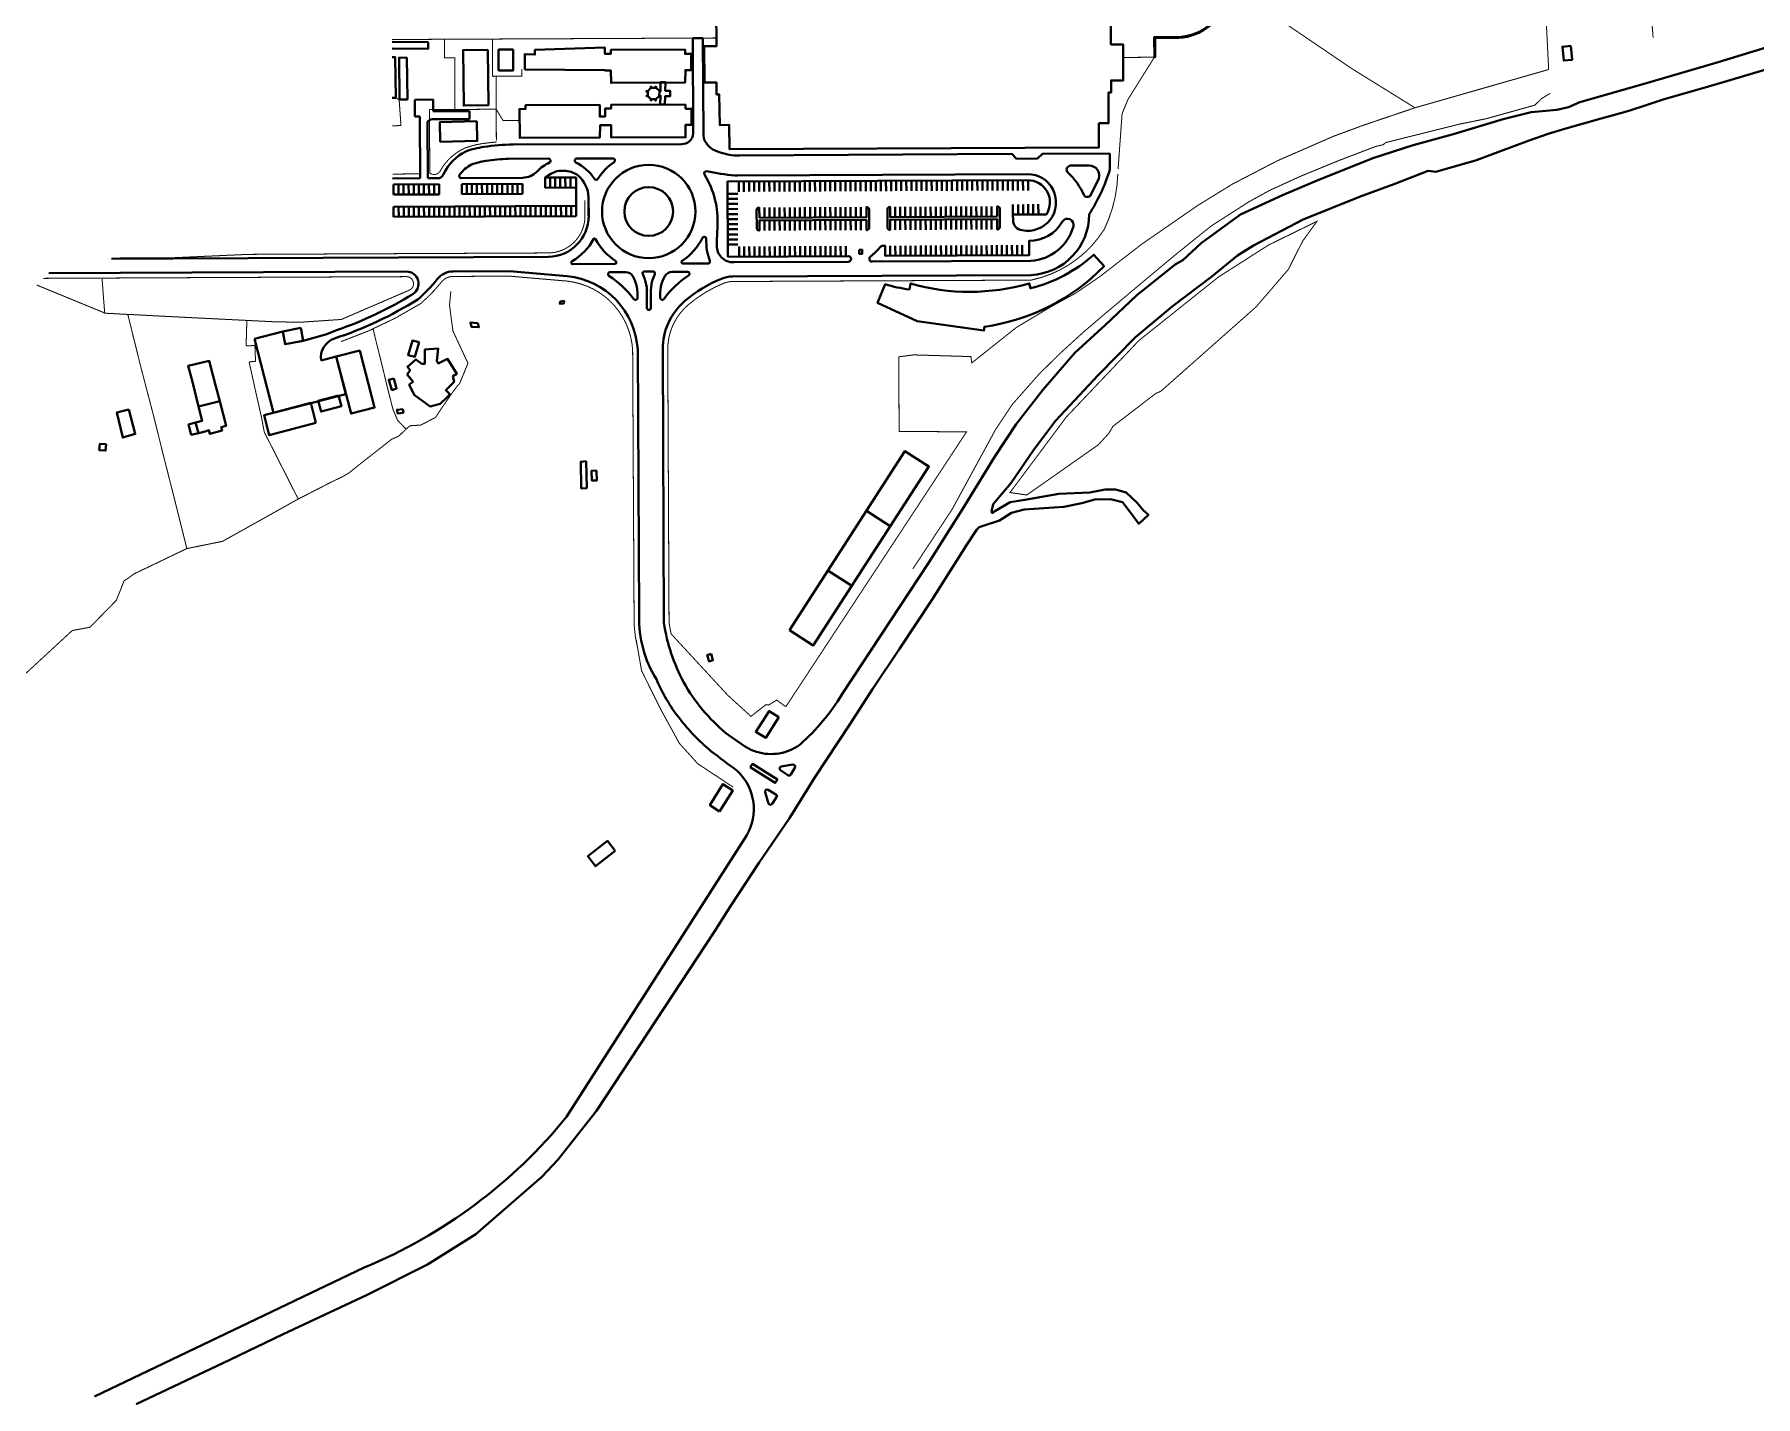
# Model space of a CAD drawing. Header units: metres. Extents: x 428 to 1115, y -4076 to 3914.
# Drawn here: x 867.056 to 867.791, y -369.624 to -369.042 of the extents above; entities that cross this region are included whole.
import ezdxf

# ---------------------------------------------------------------- set-up
doc = ezdxf.new("R2010")
doc.units = ezdxf.units.M
doc.header["$MEASUREMENT"] = 0
doc.linetypes.add('DASHED', pattern=[0.75, 0.5, -0.25])
for name, color, linetype, lineweight in [('C-BLDG', 253, 'Continuous', 5), ('C-FENC-AIRF-SECU', 253, 'DASHED', 0), ('C-PARK-MARK', 253, 'Continuous', 9), ('C-ROAD-LAND', 253, 'Continuous', 9)]:
    doc.layers.add(name, color=color, linetype=linetype, lineweight=lineweight)
doc.layers.add('C-BLDG-TERM', color=253, linetype='Continuous')

msp = doc.modelspace()

# ---------------------------------------------------------------- linework, layer by layer
at = {"layer": 'C-BLDG', "lineweight": 40}
for points in [[(867.56577, -369.02119), (867.56611, -369.02124), (867.56531, -369.02655, -0.339009), (867.54469, -369.04385), (867.53452, -369.0439), (867.53455, -369.05214), (867.5342, -369.05215), (867.53418, -369.04356), (867.54468, -369.04351, 0.338767), (867.56497, -369.02649), (867.56577, -369.02119)], [(867.48131, -369.15077), (867.48081, -369.1487, -0.141136), (867.43009, -369.14875), (867.4296, -369.15129, -0.037087), (867.41933, -369.14909), (867.41602, -369.157), (867.43294, -369.16486), (867.46144, -369.16881), (867.46167, -369.16719, 0.166298), (867.51276, -369.14138), (867.5083, -369.13646, -0.123799), (867.48131, -369.15077), (867.48081, -369.1487)]]:
    msp.add_lwpolyline(points, format="xyb", close=True, dxfattribs=at)
for points in [[(867.20875, -369.04846), (867.22412, -369.0486), (867.22415, -369.04577), (867.20874, -369.04563)], [(867.20885, -369.06944), (867.21033, -369.06942), (867.21014, -369.05213), (867.20877, -369.05215)], [(867.42147, -369.25233), (867.41128, -369.24575)], [(867.40501, -369.2778), (867.39483, -369.27121)]]:
    msp.add_lwpolyline(points, dxfattribs=at)
for points in [[(867.24969, -369.04899), (867.23911, -369.04909), (867.23934, -369.07275), (867.24992, -369.07265)], [(867.26053, -369.04888), (867.25421, -369.04887), (867.2542, -369.05777), (867.26052, -369.05778)], [(867.2655, -369.05742), (867.26543, -369.0508), (867.26975, -369.05099), (867.26976, -369.04904), (867.29962, -369.04805), (867.29964, -369.05072), (867.30216, -369.05062), (867.3022, -369.049), (867.33388, -369.04889), (867.33389, -369.05075), (867.33648, -369.05068), (867.3365, -369.0576), (867.334, -369.05764), (867.33392, -369.06292), (867.30227, -369.06309), (867.30218, -369.05785), (867.29967, -369.0578), (867.2996, -369.05764), (867.2655, -369.05742)], [(867.71201, -369.04729), (867.70839, -369.04764), (867.70898, -369.05359), (867.7126, -369.05324)], [(867.21513, -369.05231), (867.21177, -369.05233), (867.21198, -369.07019), (867.21532, -369.07015), (867.21513, -369.05231)], [(867.3179, -369.06687), (867.31794, -369.06855), (867.31742, -369.06856), (867.31743, -369.06882), (867.31795, -369.06881), (867.31918, -369.07006), (867.31918, -369.07058), (867.31944, -369.07058), (867.31944, -369.07006), (867.32114, -369.07005), (867.32114, -369.07057), (867.3214, -369.07056), (867.3214, -369.07004), (867.32283, -369.0688), (867.32341, -369.06881), (867.32342, -369.06855), (867.32283, -369.06854), (867.32287, -369.06672), (867.32342, -369.06675), (867.32343, -369.06649), (867.32287, -369.06646), (867.32146, -369.06523), (867.32146, -369.06471), (867.3212, -369.06471), (867.3212, -369.06523), (867.31947, -369.06525), (867.31946, -369.06473), (867.3192, -369.06473), (867.31921, -369.06525), (867.31789, -369.06661), (867.31737, -369.06662), (867.31738, -369.06688), (867.3179, -369.06687)], [(867.3234, -369.06279), (867.32333, -369.06648), (867.32343, -369.06649), (867.32342, -369.06675), (867.32287, -369.06672), (867.32284, -369.06854), (867.32342, -369.06855), (867.32341, -369.06881), (867.32332, -369.06881), (867.32327, -369.07234), (867.32525, -369.07233), (867.32532, -369.06879), (867.32746, -369.06881), (867.32746, -369.06648), (867.32536, -369.06648), (867.32543, -369.06279)], [(867.33399, -369.07228), (867.3023, -369.07244), (867.30229, -369.07406), (867.2997, -369.07407), (867.2997, -369.07744), (867.29741, -369.07744), (867.29741, -369.07247), (867.26576, -369.07263), (867.26573, -369.07421), (867.26313, -369.0743), (867.26329, -369.08661), (867.29753, -369.0864), (867.29754, -369.08114), (867.30228, -369.08112), (867.30231, -369.08642), (867.3341, -369.08632), (867.33406, -369.08099), (867.33666, -369.08097), (867.33662, -369.07416), (867.33404, -369.07416)], [(867.24495, -369.07948), (867.2291, -369.07987), (867.22931, -369.08824), (867.24515, -369.08785)], [(867.4082, -369.13433), (867.4082, -369.13606), (867.4095, -369.13605), (867.4095, -369.13432)], [(867.28223, -369.15616), (867.28059, -369.15639), (867.28045, -369.15744), (867.28209, -369.15721)], [(867.16981, -369.16773), (867.16207, -369.16919), (867.1631, -369.17466), (867.17084, -369.1732)], [(867.24537, -369.16561), (867.24219, -369.16545), (867.2427, -369.16725), (867.24587, -369.16741)], [(867.22036, -369.17381), (867.21745, -369.17308), (867.21559, -369.17927), (867.21851, -369.17999)], [(867.13335, -369.19213), (867.13071, -369.18181), (867.12165, -369.18384), (867.12365, -369.19125), (867.12618, -369.20128), (867.13524, -369.19899)], [(867.19497, -369.17731), (867.18494, -369.17991), (867.19123, -369.2043), (867.20126, -369.2017)], [(867.23471, -369.18823), (867.23636, -369.18728), (867.23247, -369.18092), (867.22844, -369.18285), (867.22787, -369.18169), (867.2284, -369.17643), (867.22279, -369.17686), (867.22273, -369.18306), (867.22147, -369.1831), (867.21896, -369.18114), (867.21531, -369.18428), (867.21648, -369.18578), (867.21526, -369.18752), (867.21772, -369.19074), (867.21609, -369.19186), (867.21823, -369.19634), (867.22501, -369.20121), (867.22936, -369.20014), (867.23234, -369.19723), (867.23341, -369.19598), (867.23172, -369.19428), (867.23299, -369.19303), (867.23523, -369.19073)], [(867.20948, -369.18923), (867.20737, -369.1898), (867.20866, -369.19426), (867.21069, -369.19358)], [(867.18583, -369.19661), (867.17714, -369.19889), (867.17844, -369.20343), (867.18713, -369.20114)], [(867.09638, -369.20257), (867.09121, -369.20385), (867.0938, -369.21451), (867.09908, -369.21296)], [(867.13524, -369.19899), (867.12618, -369.20128), (867.12774, -369.20733), (867.12481, -369.20808), (867.1261, -369.21261), (867.12895, -369.21188), (867.13056, -369.21142), (867.13098, -369.21299), (867.13617, -369.21146), (867.1358, -369.21003), (867.13792, -369.20947)], [(867.17619, -369.20816), (867.17403, -369.19975), (867.15409, -369.20502), (867.15625, -369.21343)], [(867.21338, -369.20234), (867.21087, -369.20267), (867.21108, -369.20422), (867.21358, -369.20389)], [(867.12481, -369.20808), (867.12187, -369.20895), (867.123, -369.21333), (867.1261, -369.21261)], [(867.0867, -369.2174), (867.084, -369.21719), (867.08377, -369.21983), (867.08647, -369.22004)], [(867.29168, -369.22466), (867.28932, -369.22484), (867.28953, -369.23625), (867.29185, -369.23608)], [(867.37837, -369.29668), (867.38855, -369.30327), (867.43793, -369.22686), (867.42774, -369.22028), (867.37837, -369.29668)], [(867.29609, -369.22862), (867.29396, -369.22871), (867.29407, -369.23289), (867.29621, -369.23281)], [(867.34495, -369.30682), (867.3433, -369.30737), (867.3441, -369.31012), (867.34575, -369.30957)], [(867.37393, -369.33385), (867.36969, -369.33128), (867.36404, -369.3402), (867.36828, -369.34276)], [(867.3486, -369.37413), (867.34445, -369.37142), (867.35003, -369.36246), (867.35418, -369.36518)], [(867.304, -369.39096), (867.30076, -369.38672), (867.29236, -369.39327), (867.2956, -369.39751)]]:
    msp.add_lwpolyline(points, close=True, dxfattribs=at)
at = {"layer": 'C-BLDG-TERM', "lineweight": 40}
msp.add_lwpolyline([(867.51565, -369.03097), (867.51564, -369.04669), (867.52083, -369.04666), (867.5209, -369.06203), (867.51571, -369.06206), (867.51574, -369.06726), (867.51462, -369.06726), (867.51468, -369.08029), (867.51052, -369.08031), (867.51057, -369.09061), (867.35283, -369.09139), (867.35268, -369.08104), (867.34865, -369.08108), (867.34845, -369.06803), (867.34738, -369.06801), (867.34726, -369.06797), (867.34724, -369.06292), (867.34208, -369.06287), (867.34198, -369.04748), (867.3472, -369.04746), (867.34715, -369.03167)], dxfattribs=at)
at = {"layer": 'C-FENC-AIRF-SECU', "lineweight": 40, "ltscale": 0.2, "const_width": 0.000433, "flags": 128}
for points in [[(867.73941, -368.95039), (867.74716, -369.04381)], [(867.61851, -369.05701), (867.56577, -369.02119)], [(867.69988, -369.0147), (867.70041, -369.01468), (867.70255, -369.05738)], [(867.34719, -369.04392), (867.20873, -369.04457)], [(867.23112, -369.04447), (867.23116, -369.0524), (867.23549, -369.05238), (867.23559, -369.07443), (867.25322, -369.07434)], [(867.2517, -369.06025), (867.25163, -369.04437)], [(867.25168, -369.06029), (867.26419, -369.06024), (867.26416, -369.05719)], [(867.52043, -369.07627), (867.52288, -369.07026), (867.5342, -369.05215), (867.52059, -369.05221)], [(867.61851, -369.05701), (867.64546, -369.07372)], [(867.64544, -369.07372), (867.70257, -369.05738)], [(867.25328, -369.08758), (867.2532, -369.06029)], [(867.20891, -369.08149), (867.21256, -369.08126), (867.21178, -369.07032), (867.21033, -369.06942)], [(867.43109, -369.27058), (867.44779, -369.24529), (867.46644, -369.21106), (867.47365, -369.20026), (867.48512, -369.18728), (867.49439, -369.17818), (867.504, -369.16943), (867.5139, -369.16101), (867.53048, -369.14707), (867.54415, -369.13568), (867.55858, -369.1241), (867.57471, -369.11377), (867.58351, -369.10894), (867.5968, -369.10288), (867.61276, -369.09632), (867.62878, -369.0902), (867.63193, -369.08949), (867.63289, -369.0886), (867.66448, -369.0807), (867.67599, -369.07836), (867.69665, -369.07259), (867.69945, -369.06985), (867.70321, -369.06754)], [(867.25322, -369.07434), (867.25615, -369.07917), (867.26319, -369.07913)], [(867.37687, -369.32943), (867.45402, -369.21208), (867.42522, -369.21188), (867.42512, -369.18002), (867.43145, -369.17922), (867.45586, -369.17994), (867.45628, -369.18263), (867.47529, -369.16751), (867.49041, -369.15845), (867.5006, -369.15286), (867.51088, -369.14583), (867.52458, -369.13522), (867.52882, -369.13195), (867.55292, -369.11529), (867.56769, -369.10622), (867.58691, -369.09625), (867.61073, -369.08587), (867.62292, -369.08136), (867.64546, -369.07372)], [(867.51873, -369.09983), (867.52043, -369.07627)], [(867.209, -369.10202), (867.22075, -369.10194)], [(867.11524, -369.13775), (867.14729, -369.1363)], [(867.08627, -369.16141), (867.05704, -369.14939)], [(867.09594, -369.16194), (867.08607, -369.16141), (867.08495, -369.14675)], [(867.21645, -369.15144), (867.18709, -369.16409), (867.16957, -369.16528), (867.15863, -369.16509), (867.1125, -369.16279)], [(867.20066, -369.16812), (867.20148, -369.17159), (867.20292, -369.17739), (867.20508, -369.18612), (867.20696, -369.19393), (867.20911, -369.20236), (867.21105, -369.20703), (867.21474, -369.21094), (867.21628, -369.20949), (867.22108, -369.20916), (867.22733, -369.2059), (867.22984, -369.20206), (867.23403, -369.19602), (867.23662, -369.19247), (867.23758, -369.19151), (867.24116, -369.18279), (867.23476, -369.16905), (867.23403, -369.16379), (867.23329, -369.15782), (867.23386, -369.15209)], [(867.1125, -369.16279), (867.09594, -369.16191)], [(867.12114, -369.26191), (867.11489, -369.23692), (867.11086, -369.22104), (867.1072, -369.20624), (867.10154, -369.18457), (867.09634, -369.1636), (867.09594, -369.16194), (867.09594, -369.16191)], [(867.14645, -369.17537), (867.14676, -369.16459)], [(867.14645, -369.17537), (867.1502, -369.17522)], [(867.14772, -369.18222), (867.15047, -369.18196), (867.1502, -369.17522)], [(867.14772, -369.18222), (867.15017, -369.1933), (867.15308, -369.20616), (867.15418, -369.21212), (867.16869, -369.24075), (867.13641, -369.2588), (867.12114, -369.26191), (867.09852, -369.27276), (867.0962, -369.27448), (867.09435, -369.27568), (867.09107, -369.28395), (867.07981, -369.29549), (867.0722, -369.29692), (867.05199, -369.31556), (867.0381, -369.32603)], [(867.21474, -369.21094), (867.2116, -369.2139), (867.2085, -369.21529), (867.20175, -369.2206), (867.19391, -369.22675), (867.19056, -369.22948), (867.18779, -369.2311), (867.18137, -369.23427), (867.16869, -369.24075)], [(867.32792, -369.29835), (867.35213, -369.32458), (867.36201, -369.33356), (867.36834, -369.32853), (867.36955, -369.32872), (867.37294, -369.32659), (867.37687, -369.32943)], [(867.3544, -369.36375), (867.33932, -369.35381), (867.33141, -369.34506), (867.32345, -369.33053), (867.31528, -369.31406), (867.313, -369.30088)]]:
    msp.add_lwpolyline(points, dxfattribs=at)
for points in [[(867.22512, -369.07448, 0.030573), (867.22473, -369.07448), (867.23571, -369.07443)], [(867.25337, -369.08829, 0.003801), (867.24763, -369.08895, 0.055798), (867.23964, -369.09101, 0.162827), (867.22921, -369.1009, -0.277542), (867.22608, -369.1022), (867.22486, -369.1016), (867.22473, -369.07448)], [(867.32792, -369.29835, -0.016241), (867.32701, -369.29346), (867.32646, -369.17693, -0.220897), (867.33521, -369.15784, -0.079028), (867.35017, -369.1487, -0.096729), (867.35424, -369.14789), (867.48162, -369.14729, 0.202579), (867.51277, -369.12568, 0.107027), (867.5186, -369.10195)], [(867.29109, -369.11316), (867.29112, -369.11989, -0.414214), (867.27547, -369.13569), (867.14729, -369.1363)], [(867.11627, -369.1377, -0.020262), (867.11524, -369.13775), (867.08892, -369.13787)], [(867.05985, -369.14654), (867.21486, -369.14581, -0.761032), (867.21645, -369.15144)], [(867.18694, -369.17357, 0.055376), (867.22104, -369.15728, 0.043779), (867.22978, -369.14819, -0.228674), (867.23485, -369.14572), (867.25886, -369.1456), (867.28336, -369.1477, -0.366094), (867.31147, -369.17706), (867.31208, -369.29048, 0.068214), (867.31357, -369.30417, 0.068214)]]:
    msp.add_lwpolyline(points, format="xyb", dxfattribs=at)
msp.add_lwpolyline([(867.60361, -369.12221), (867.58301, -369.13229), (867.56161, -369.14594), (867.52762, -369.17307), (867.49667, -369.2057), (867.47258, -369.23799), (867.47973, -369.23904), (867.49161, -369.23071), (867.5104, -369.21751), (867.51484, -369.21261), (867.51653, -369.20971), (867.53468, -369.19579), (867.53707, -369.19466), (867.57762, -369.15874), (867.59136, -369.14279), (867.59755, -369.13058), (867.60361, -369.12221)], close=True, dxfattribs=at)
at = {"layer": 'C-PARK-MARK', "lineweight": 40}
for points in [[(867.22884, -369.10635), (867.20935, -369.10644)], [(867.20935, -369.10644), (867.20937, -369.11077)], [(867.21151, -369.10643), (867.21153, -369.11076)], [(867.21368, -369.10642), (867.2137, -369.11075)], [(867.21584, -369.10641), (867.21587, -369.11074)], [(867.21801, -369.1064), (867.21803, -369.11073)], [(867.22018, -369.10639), (867.2202, -369.11072)], [(867.22234, -369.10638), (867.22236, -369.11071)], [(867.22451, -369.10637), (867.22453, -369.1107)], [(867.22667, -369.10636), (867.22669, -369.11069)], [(867.22884, -369.10635), (867.22886, -369.11068)], [(867.26447, -369.10618), (867.23848, -369.1063)], [(867.23848, -369.1063), (867.2385, -369.11064)], [(867.24064, -369.10629), (867.24066, -369.11063)], [(867.24281, -369.10628), (867.24283, -369.11062)], [(867.24498, -369.10627), (867.245, -369.11061)], [(867.24714, -369.10626), (867.24716, -369.11059)], [(867.24931, -369.10625), (867.24933, -369.11058)], [(867.25147, -369.10624), (867.25149, -369.11057)], [(867.25364, -369.10623), (867.25366, -369.11056)], [(867.25581, -369.10622), (867.25583, -369.11055)], [(867.25797, -369.10621), (867.25799, -369.11054)], [(867.26014, -369.1062), (867.26016, -369.11053)], [(867.2623, -369.10619), (867.26232, -369.11052)], [(867.26447, -369.10618), (867.26449, -369.11051)], [(867.27406, -369.10354), (867.27408, -369.10787)], [(867.27408, -369.10787), (867.28733, -369.10781)], [(867.27623, -369.10353), (867.27625, -369.10786)], [(867.27839, -369.10352), (867.27841, -369.10785)], [(867.28056, -369.10351), (867.28058, -369.10784)], [(867.28273, -369.1035), (867.28275, -369.10783)], [(867.28489, -369.10348), (867.28491, -369.10782)], [(867.35684, -369.10955), (867.35682, -369.10522)], [(867.35901, -369.10954), (867.35899, -369.10521)], [(867.36117, -369.10953), (867.36115, -369.1052)], [(867.36334, -369.10952), (867.36332, -369.10519)], [(867.3655, -369.10951), (867.36548, -369.10518)], [(867.36767, -369.1095), (867.36765, -369.10517)], [(867.36984, -369.10949), (867.36982, -369.10516)], [(867.372, -369.10948), (867.37198, -369.10515)], [(867.37417, -369.10947), (867.37415, -369.10514)], [(867.37633, -369.10946), (867.37631, -369.10513)], [(867.3785, -369.10945), (867.37848, -369.10512)], [(867.38067, -369.10944), (867.38065, -369.10511)], [(867.38283, -369.10943), (867.38281, -369.1051)], [(867.385, -369.10942), (867.38498, -369.10509)], [(867.38716, -369.10941), (867.38714, -369.10508)], [(867.38933, -369.1094), (867.38931, -369.10507)], [(867.3915, -369.10939), (867.39148, -369.10506)], [(867.39366, -369.10938), (867.39364, -369.10505)], [(867.39583, -369.10937), (867.39581, -369.10504)], [(867.39799, -369.10936), (867.39797, -369.10503)], [(867.40016, -369.10935), (867.40014, -369.10502)], [(867.40233, -369.10934), (867.40231, -369.10501)], [(867.40449, -369.10933), (867.40447, -369.105)], [(867.40666, -369.10932), (867.40664, -369.10499)], [(867.40882, -369.10931), (867.4088, -369.10498)], [(867.41099, -369.1093), (867.41097, -369.10497)], [(867.41316, -369.10929), (867.41314, -369.10495)], [(867.41532, -369.10928), (867.4153, -369.10494)], [(867.41749, -369.10927), (867.41747, -369.10493)], [(867.41965, -369.10926), (867.41963, -369.10492)], [(867.42182, -369.10925), (867.4218, -369.10491)], [(867.42399, -369.10924), (867.42397, -369.1049)], [(867.42615, -369.10923), (867.42613, -369.10489)], [(867.42832, -369.10921), (867.4283, -369.10488)], [(867.43048, -369.1092), (867.43046, -369.10487)], [(867.43265, -369.10919), (867.43263, -369.10486)], [(867.43482, -369.10918), (867.4348, -369.10485)], [(867.43698, -369.10917), (867.43696, -369.10484)], [(867.43915, -369.10916), (867.43913, -369.10483)], [(867.44131, -369.10915), (867.44129, -369.10482)], [(867.44348, -369.10914), (867.44346, -369.10481)], [(867.44565, -369.10913), (867.44563, -369.1048)], [(867.44781, -369.10912), (867.44779, -369.10479)], [(867.44998, -369.10911), (867.44996, -369.10478)], [(867.45214, -369.1091), (867.45212, -369.10477)], [(867.45431, -369.10909), (867.45429, -369.10476)], [(867.45648, -369.10908), (867.45646, -369.10475)], [(867.45864, -369.10907), (867.45862, -369.10474)], [(867.46081, -369.10906), (867.46079, -369.10473)], [(867.46297, -369.10905), (867.46295, -369.10472)], [(867.46514, -369.10904), (867.46512, -369.10471)], [(867.46731, -369.10903), (867.46729, -369.1047)], [(867.46947, -369.10902), (867.46945, -369.10469)], [(867.47164, -369.10901), (867.47162, -369.10468)], [(867.4738, -369.109), (867.47378, -369.10467)], [(867.47597, -369.10899), (867.47595, -369.10466)], [(867.47814, -369.10898), (867.47811, -369.10465)], [(867.4803, -369.10897), (867.48028, -369.10464)], [(867.20937, -369.11077), (867.22886, -369.11068)], [(867.20939, -369.11597), (867.28737, -369.1156)], [(867.20939, -369.11597), (867.20941, -369.1203)], [(867.21156, -369.11596), (867.21158, -369.12029)], [(867.21372, -369.11595), (867.21374, -369.12028)], [(867.21589, -369.11594), (867.21591, -369.12027)], [(867.21806, -369.11593), (867.21808, -369.12026)], [(867.22022, -369.11592), (867.22024, -369.12025)], [(867.22239, -369.11591), (867.22241, -369.12024)], [(867.22455, -369.1159), (867.22457, -369.12023)], [(867.22672, -369.11589), (867.22674, -369.12022)], [(867.22889, -369.11588), (867.22891, -369.12021)], [(867.23105, -369.11587), (867.23107, -369.1202)], [(867.23322, -369.11586), (867.23324, -369.12019)], [(867.23538, -369.11585), (867.2354, -369.12018)], [(867.23755, -369.11584), (867.23757, -369.12017)], [(867.2385, -369.11064), (867.26449, -369.11051)], [(867.23972, -369.11583), (867.23974, -369.12016)], [(867.24188, -369.11582), (867.2419, -369.12015)], [(867.24405, -369.11581), (867.24407, -369.12014)], [(867.24621, -369.1158), (867.24623, -369.12013)], [(867.24838, -369.11579), (867.2484, -369.12012)], [(867.25055, -369.11578), (867.25057, -369.12011)], [(867.25271, -369.11577), (867.25273, -369.1201)], [(867.25488, -369.11576), (867.2549, -369.12009)], [(867.25704, -369.11575), (867.25706, -369.12008)], [(867.25921, -369.11574), (867.25923, -369.12007)], [(867.26138, -369.11573), (867.2614, -369.12006)], [(867.26354, -369.11572), (867.26356, -369.12005)], [(867.26571, -369.11571), (867.26573, -369.12004)], [(867.26787, -369.1157), (867.26789, -369.12003)], [(867.27004, -369.11568), (867.27006, -369.12002)], [(867.27221, -369.11567), (867.27223, -369.12001)], [(867.27437, -369.11566), (867.27439, -369.12)], [(867.27654, -369.11565), (867.27656, -369.11999)], [(867.2787, -369.11564), (867.27872, -369.11998)], [(867.28087, -369.11563), (867.28089, -369.11997)], [(867.28303, -369.11562), (867.28306, -369.11996)], [(867.2852, -369.11561), (867.28522, -369.11995)], [(867.29267, -369.11558), (867.29269, -369.11991)], [(867.35632, -369.11042), (867.35199, -369.11044)], [(867.35633, -369.11259), (867.352, -369.11261)], [(867.35634, -369.11475), (867.35201, -369.11477)], [(867.36772, -369.12063), (867.3677, -369.11629)], [(867.36989, -369.12061), (867.36987, -369.11628)], [(867.37206, -369.1206), (867.37203, -369.11627)], [(867.37422, -369.12059), (867.3742, -369.11626)], [(867.37639, -369.12058), (867.37637, -369.11625)], [(867.37855, -369.12057), (867.37853, -369.11624)], [(867.38072, -369.12056), (867.3807, -369.11623)], [(867.38289, -369.12055), (867.38286, -369.11622)], [(867.38505, -369.12054), (867.38503, -369.11621)], [(867.38722, -369.12053), (867.3872, -369.1162)], [(867.38938, -369.12052), (867.38936, -369.11619)], [(867.39155, -369.12051), (867.39153, -369.11618)], [(867.39372, -369.1205), (867.39369, -369.11617)], [(867.39588, -369.12049), (867.39586, -369.11616)], [(867.39805, -369.12048), (867.39803, -369.11615)], [(867.40021, -369.12047), (867.40019, -369.11614)], [(867.40238, -369.12046), (867.40236, -369.11613)], [(867.40454, -369.12045), (867.40452, -369.11612)], [(867.40671, -369.12044), (867.40669, -369.11611)], [(867.40888, -369.12043), (867.40886, -369.1161)], [(867.42355, -369.12036), (867.42353, -369.11603)], [(867.42572, -369.12035), (867.4257, -369.11602)], [(867.42789, -369.12034), (867.42787, -369.11601)], [(867.43005, -369.12033), (867.43003, -369.116)], [(867.43222, -369.12032), (867.4322, -369.11599)], [(867.43438, -369.12031), (867.43436, -369.11598)], [(867.43655, -369.1203), (867.43653, -369.11597)], [(867.43872, -369.12029), (867.4387, -369.11596)], [(867.44088, -369.12028), (867.44086, -369.11595)], [(867.44305, -369.12027), (867.44303, -369.11594)], [(867.44521, -369.12026), (867.44519, -369.11593)], [(867.44738, -369.12025), (867.44736, -369.11592)], [(867.44955, -369.12024), (867.44953, -369.11591)], [(867.45171, -369.12023), (867.45169, -369.1159)], [(867.45388, -369.12022), (867.45386, -369.11589)], [(867.45604, -369.12021), (867.45602, -369.11587)], [(867.45821, -369.1202), (867.45819, -369.11586)], [(867.46038, -369.12019), (867.46036, -369.11585)], [(867.46254, -369.12018), (867.46252, -369.11584)], [(867.46471, -369.12017), (867.46469, -369.11583)], [(867.47385, -369.1193), (867.47383, -369.11497)], [(867.47602, -369.11929), (867.476, -369.11496)], [(867.47818, -369.11928), (867.47816, -369.11495)], [(867.48035, -369.11927), (867.48033, -369.11493)], [(867.48252, -369.11926), (867.4825, -369.11492)], [(867.48468, -369.11925), (867.48466, -369.11491)], [(867.35635, -369.11692), (867.35202, -369.11694)], [(867.35636, -369.11909), (867.35203, -369.11911)], [(867.35637, -369.12125), (867.35204, -369.12127)], [(867.35638, -369.12342), (867.35205, -369.12344)], [(867.36773, -369.12177), (867.36775, -369.1261)], [(867.36989, -369.12176), (867.36992, -369.12609)], [(867.37206, -369.12175), (867.37208, -369.12608)], [(867.37423, -369.12174), (867.37425, -369.12607)], [(867.37639, -369.12173), (867.37641, -369.12606)], [(867.37856, -369.12172), (867.37858, -369.12605)], [(867.38072, -369.12171), (867.38075, -369.12604)], [(867.38289, -369.1217), (867.38291, -369.12603)], [(867.38506, -369.12169), (867.38508, -369.12602)], [(867.38722, -369.12168), (867.38724, -369.12601)], [(867.38939, -369.12167), (867.38941, -369.126)], [(867.39155, -369.12166), (867.39158, -369.12599)], [(867.39372, -369.12165), (867.39374, -369.12598)], [(867.39589, -369.12164), (867.39591, -369.12597)], [(867.39805, -369.12163), (867.39807, -369.12596)], [(867.40022, -369.12162), (867.40024, -369.12595)], [(867.40238, -369.12161), (867.4024, -369.12594)], [(867.40455, -369.1216), (867.40457, -369.12593)], [(867.40672, -369.12159), (867.40674, -369.12592)], [(867.40888, -369.12158), (867.4089, -369.12591)], [(867.42356, -369.12151), (867.42358, -369.12584)], [(867.42573, -369.1215), (867.42575, -369.12583)], [(867.42789, -369.12149), (867.42791, -369.12582)], [(867.43006, -369.12148), (867.43008, -369.12581)], [(867.43222, -369.12147), (867.43224, -369.1258)], [(867.43439, -369.12146), (867.43441, -369.12579)], [(867.43656, -369.12145), (867.43658, -369.12578)], [(867.43872, -369.12144), (867.43874, -369.12577)], [(867.44089, -369.12143), (867.44091, -369.12576)], [(867.44305, -369.12142), (867.44307, -369.12575)], [(867.44522, -369.1214), (867.44524, -369.12574)], [(867.44739, -369.12139), (867.44741, -369.12573)], [(867.44955, -369.12138), (867.44957, -369.12572)], [(867.45172, -369.12137), (867.45174, -369.12571)], [(867.45388, -369.12136), (867.4539, -369.1257)], [(867.45605, -369.12135), (867.45607, -369.12569)], [(867.45822, -369.12134), (867.45824, -369.12568)], [(867.46038, -369.12133), (867.4604, -369.12566)], [(867.46255, -369.12132), (867.46257, -369.12565)], [(867.46471, -369.12131), (867.46473, -369.12564)], [(867.35639, -369.12558), (867.35206, -369.1256)], [(867.3564, -369.12775), (867.35207, -369.12777)], [(867.35641, -369.12992), (867.35208, -369.12994)], [(867.35642, -369.13208), (867.35209, -369.1321)], [(867.35695, -369.13295), (867.35697, -369.13728)], [(867.35912, -369.13294), (867.35914, -369.13727)], [(867.36128, -369.13293), (867.3613, -369.13726)], [(867.36345, -369.13292), (867.36347, -369.13725)], [(867.36562, -369.13291), (867.36564, -369.13724)], [(867.36778, -369.13289), (867.3678, -369.13723)], [(867.36995, -369.13288), (867.36997, -369.13722)], [(867.37211, -369.13287), (867.37213, -369.13721)], [(867.37428, -369.13286), (867.3743, -369.1372)], [(867.37645, -369.13285), (867.37647, -369.13719)], [(867.37861, -369.13284), (867.37863, -369.13718)], [(867.38078, -369.13283), (867.3808, -369.13717)], [(867.38294, -369.13282), (867.38296, -369.13715)], [(867.38511, -369.13281), (867.38513, -369.13714)], [(867.38728, -369.1328), (867.3873, -369.13713)], [(867.38944, -369.13279), (867.38946, -369.13712)], [(867.39161, -369.13278), (867.39163, -369.13711)], [(867.39377, -369.13277), (867.39379, -369.1371)], [(867.39594, -369.13276), (867.39596, -369.13709)], [(867.39811, -369.13275), (867.39813, -369.13708)], [(867.40027, -369.13274), (867.40029, -369.13707)], [(867.40244, -369.13273), (867.40246, -369.13706)], [(867.42145, -369.13264), (867.42147, -369.13697)], [(867.42361, -369.13263), (867.42363, -369.13696)], [(867.42578, -369.13262), (867.4258, -369.13695)], [(867.42794, -369.13261), (867.42797, -369.13694)], [(867.43011, -369.1326), (867.43013, -369.13693)], [(867.43228, -369.13259), (867.4323, -369.13692)], [(867.43444, -369.13258), (867.43446, -369.13691)], [(867.43661, -369.13257), (867.43663, -369.1369)], [(867.43877, -369.13256), (867.4388, -369.13689)], [(867.44094, -369.13255), (867.44096, -369.13688)], [(867.44311, -369.13254), (867.44313, -369.13687)], [(867.44527, -369.13253), (867.44529, -369.13686)], [(867.44744, -369.13252), (867.44746, -369.13685)], [(867.4496, -369.13251), (867.44962, -369.13684)], [(867.45177, -369.1325), (867.45179, -369.13683)], [(867.45394, -369.13249), (867.45396, -369.13682)], [(867.4561, -369.13248), (867.45612, -369.13681)], [(867.45827, -369.13247), (867.45829, -369.1368)], [(867.46043, -369.13246), (867.46045, -369.13679)], [(867.4626, -369.13245), (867.46262, -369.13678)], [(867.46477, -369.13244), (867.46479, -369.13677)], [(867.46693, -369.13243), (867.46695, -369.13676)], [(867.4691, -369.13241), (867.46912, -369.13675)], [(867.47126, -369.1324), (867.47128, -369.13674)], [(867.47343, -369.13239), (867.47345, -369.13673)], [(867.4756, -369.13238), (867.47562, -369.13672)], [(867.47776, -369.13237), (867.47778, -369.13671)]]:
    msp.add_lwpolyline(points, dxfattribs=at)
at = {"layer": 'C-ROAD-LAND', "lineweight": 40}
for p, q in [((867.33713, -369.04397), (867.34146, -369.04395)), ((867.33732, -369.08475), (867.33713, -369.04397)), ((867.34146, -369.04395), (867.34166, -369.08546)), ((867.77488, -369.05429), (867.80568, -369.0449)), ((867.74573, -369.06282), (867.77488, -369.05429)), ((867.72938, -369.06752), (867.74573, -369.06282)), ((867.21849, -369.07026), (867.22627, -369.07021)), ((867.21852, -369.07748), (867.21849, -369.07026)), ((867.22627, -369.07021), (867.22629, -369.07519)), ((867.71106, -369.07351), (867.71583, -369.07126)), ((867.71583, -369.07126), (867.72938, -369.06752)), ((867.22058, -369.07748), (867.21852, -369.07748)), ((867.22076, -369.10379), (867.22058, -369.07748)), ((867.22388, -369.07967), (867.22397, -369.10377)), ((867.24187, -369.07858), (867.22583, -369.07854)), ((867.22629, -369.07519), (867.24185, -369.07512)), ((867.24185, -369.07512), (867.24187, -369.07858)), ((867.66134, -369.08514), (867.68308, -369.07863)), ((867.68308, -369.07863), (867.69503, -369.07566)), ((867.69503, -369.07566), (867.706, -369.07463)), ((867.706, -369.07463), (867.71106, -369.07351)), ((867.706, -369.07463), (867.706, -369.07463)), ((867.64476, -369.08963), (867.66134, -369.08514)), ((867.26054, -369.08942), (867.33233, -369.08919)), ((867.35704, -369.09405), (867.47339, -369.09341)), ((867.47339, -369.09341), (867.47539, -369.09547)), ((867.48431, -369.09541), (867.48642, -369.09334)), ((867.48642, -369.09334), (867.51514, -369.09321)), ((867.51514, -369.09321), (867.51517, -369.09976)), ((867.62749, -369.09518), (867.64476, -369.08963)), ((867.47539, -369.09547), (867.48431, -369.09541)), ((867.60368, -369.10482), (867.62749, -369.09518)), ((867.20901, -369.10385), (867.22076, -369.10379)), ((867.22397, -369.10377), (867.22902, -369.10375)), ((867.27406, -369.10354), (867.28731, -369.10347)), ((867.28731, -369.10347), (867.28739, -369.11993)), ((867.58889, -369.11097), (867.60368, -369.10482)), ((867.29269, -369.11349), (867.29269, -369.11187)), ((867.29272, -369.11988), (867.29269, -369.11349)), ((867.57102, -369.11933), (867.58889, -369.11097)), ((867.28739, -369.11993), (867.20941, -369.1203)), ((867.55417, -369.13154), (867.57102, -369.11933)), ((867.08892, -369.13818), (867.11524, -369.13805)), ((867.1473, -369.1379), (867.27548, -369.13729)), ((867.54305, -369.14066), (867.54638, -369.13871)), ((867.54638, -369.13871), (867.55417, -369.13154)), ((867.21485, -369.14364), (867.06222, -369.14437)), ((867.25894, -369.14343), (867.23484, -369.14355)), ((867.28357, -369.14555), (867.25894, -369.14343)), ((867.48156, -369.14512), (867.35423, -369.14572)), ((867.5266, -369.15382), (867.54305, -369.14066)), ((867.51342, -369.16632), (867.5266, -369.15382)), ((867.50019, -369.1784), (867.51342, -369.16632)), ((867.14996, -369.17239), (867.16207, -369.16919)), ((867.1581, -369.20396), (867.14996, -369.17239)), ((867.16207, -369.16919), (867.1631, -369.17466)), ((867.1631, -369.17466), (867.17084, -369.1732)), ((867.17084, -369.1732), (867.18095, -369.17039)), ((867.18095, -369.17039), (867.18508, -369.16862)), ((867.18418, -369.17222), (867.18418, -369.17222)), ((867.17842, -369.18162), (867.18486, -369.17993)), ((867.18486, -369.17993), (867.18908, -369.19597)), ((867.31425, -369.29051), (867.31363, -369.17699)), ((867.32429, -369.17694), (867.32484, -369.29363)), ((867.48679, -369.194), (867.50019, -369.1784)), ((867.18908, -369.19597), (867.1581, -369.20396)), ((867.47524, -369.20885), (867.48679, -369.194)), ((867.46609, -369.2226), (867.47524, -369.20885)), ((867.45339, -369.24327), (867.46609, -369.2226)), ((867.43793, -369.26788), (867.45307, -369.24399)), ((867.45307, -369.24399), (867.45339, -369.24327)), ((867.40078, -369.32418), (867.43793, -369.26788)), ((867.35132, -369.34076), (867.35917, -369.34624)), ((867.28328, -369.50452), (867.35916, -369.38586)), ((867.08177, -369.62395), (867.19688, -369.56885))]:
    msp.add_line(p, q, dxfattribs=at)
for points in [[(867.80342, -369.05498), (867.77905, -369.06217), (867.77075, -369.06463), (867.7515, -369.07024), (867.74457, -369.0725), (867.73675, -369.07495), (867.72969, -369.07695), (867.72496, -369.07829), (867.70987, -369.08262), (867.70227, -369.0849), (867.69429, -369.08766), (867.68206, -369.09227), (867.67173, -369.09609), (867.65444, -369.10112), (867.6511, -369.10061), (867.63689, -369.10613), (867.62186, -369.11178), (867.59777, -369.1214), (867.5766, -369.13257), (867.56974, -369.13673), (867.55877, -369.14581), (867.54176, -369.15858), (867.52612, -369.17163), (867.51018, -369.18789), (867.49196, -369.20744), (867.48255, -369.21986), (867.47303, -369.23383), (867.46533, -369.24289), (867.46467, -369.24606), (867.46476, -369.24651), (867.46499, -369.24668), (867.46563, -369.24622), (867.46609, -369.24593), (867.47271, -369.24206), (867.4789, -369.24104), (867.49336, -369.23857), (867.50662, -369.23796), (867.51316, -369.23669), (867.51762, -369.23662), (867.52217, -369.23801), (867.52683, -369.24245), (867.5294, -369.24555), (867.53166, -369.24745), (867.52754, -369.25134), (867.52404, -369.24647), (867.52057, -369.2421), (867.51553, -369.2408), (867.50884, -369.24102), (867.50319, -369.24257), (867.49562, -369.24415), (867.47863, -369.2452), (867.47326, -369.2467), (867.46816, -369.24996), (867.46066, -369.2523), (867.45945, -369.25278), (867.45842, -369.25374), (867.45394, -369.26047), (867.45394, -369.26047), (867.45394, -369.26047), (867.43932, -369.28363), (867.42543, -369.30468), (867.41383, -369.32196), (867.40411, -369.3371), (867.38942, -369.35939), (867.37849, -369.37694), (867.36555, -369.39597), (867.35327, -369.41455), (867.34642, -369.42534), (867.3106, -369.47996), (867.29609, -369.50196), (867.27956, -369.52287), (867.27271, -369.5302), (867.24445, -369.55462), (867.22382, -369.56751), (867.19778, -369.58064), (867.1622, -369.59726), (867.13955, -369.60822), (867.09947, -369.62723)], [(867.11524, -369.13805), (867.1473, -369.1379)]]:
    msp.add_lwpolyline(points, dxfattribs=at)
for points in [[(867.27557, -369.09542), (867.25848, -369.0955, 0.029065), (867.24881, -369.0964, 0.044455), (867.24264, -369.09792, 0.117065), (867.23759, -369.10234, 0.611185), (867.2383, -369.10371), (867.26446, -369.10358, 0.201665), (867.27064, -369.10095, -0.085168), (867.27596, -369.09706, 0.79418), (867.27557, -369.09542), (867.27557, -369.09542)], [(867.3031, -369.09531), (867.28761, -369.09537, 0.79418), (867.28723, -369.09702, -0.138615), (867.29515, -369.10408, 0.551318), (867.29662, -369.10407, -0.105989), (867.30358, -369.0969, 0.743133), (867.3031, -369.09531)], [(867.40354, -369.13706), (867.35212, -369.1373), (867.35196, -369.10524), (867.48006, -369.10464, -0.594673), (867.48815, -369.11923), (867.47385, -369.1193), (867.47386, -369.12172, 0.381808), (867.47773, -369.126, 1.108748), (867.48004, -369.10204), (867.35628, -369.10262, -0.02255), (867.35511, -369.10258, -0.029001), (867.34303, -369.10083), (867.34303, -369.10083, 0.669219), (867.34214, -369.10216, -0.153944), (867.34769, -369.12438, 0.012978), (867.34741, -369.13249, 0.433889), (867.35456, -369.13966), (867.35418, -369.13966), (867.40355, -369.13942, 1)], [(867.49844, -369.09843), (867.50644, -369.09839, -0.502714), (867.51052, -369.10398), (867.507, -369.11115, -0.50381), (867.50412, -369.11095, 0.107846), (867.49723, -369.10139, -0.645537), (867.49844, -369.09843, -0.617749)], [(867.36556, -369.12064), (867.4113, -369.12042), (867.41128, -369.11609), (867.41134, -369.11609, -0.414214), (867.41243, -369.11716), (867.41247, -369.12481, -0.414214), (867.41139, -369.1259), (867.41132, -369.1259), (867.4113, -369.12157), (867.36556, -369.12178), (867.36558, -369.12611), (867.36552, -369.12611, -0.414214), (867.36443, -369.12504), (867.3644, -369.11739, -0.414214), (867.36547, -369.1163), (867.36554, -369.1163), (867.36556, -369.12064)], [(867.46713, -369.12015), (867.42139, -369.12037), (867.42137, -369.11604), (867.4213, -369.11604, 0.414214), (867.42023, -369.11713), (867.42026, -369.12477, 0.414214), (867.42135, -369.12585), (867.42141, -369.12585), (867.42139, -369.12152), (867.46713, -369.1213), (867.46715, -369.12563), (867.46722, -369.12563, 0.414214), (867.4683, -369.12454), (867.46826, -369.1169, 0.414214), (867.46717, -369.11582), (867.46711, -369.11582), (867.46713, -369.12015)], [(867.413, -369.13725, 0.720806), (867.41372, -369.13938), (867.48139, -369.13906, 0.322998), (867.49964, -369.12434, 0.879525), (867.49488, -369.12236, -0.266742), (867.4807, -369.13059), (867.48073, -369.13669), (867.4193, -369.13698), (867.41928, -369.13265), (867.41807, -369.13266, 0.224951), (867.4174, -369.13298, -0.060501), (867.41299, -369.13724, 0.060501)], [(867.3039, -369.14041), (867.28593, -369.1405, -0.870804), (867.28567, -369.13919, 0.143004), (867.29472, -369.12978, -0.634655), (867.2956, -369.12978, 0.124141), (867.30425, -369.13918, -0.720224), (867.3039, -369.14041)], [(867.34365, -369.14022), (867.33296, -369.14027, -0.720224), (867.33261, -369.13904, 0.131485), (867.34132, -369.12919, -0.762508), (867.34291, -369.12969, 0.103231), (867.34448, -369.13913, -0.494622), (867.34365, -369.14022, -0.000009)], [(867.31152, -369.14566, 0.275031), (867.30847, -369.14386), (867.3018, -369.14389, 0.748822), (867.30134, -369.14549, -0.092556), (867.312, -369.15543, 0.697179), (867.31356, -369.15497, 0.144103)], [(867.32093, -369.14472, 0.526684), (867.32012, -369.14355), (867.31658, -369.14357, 0.526684), (867.31578, -369.14475), (867.31663, -369.14692, -0.092328), (867.31752, -369.1516), (867.31756, -369.15916, 1), (867.31929, -369.15915), (867.31926, -369.15159, -0.092328), (867.3201, -369.14691)], [(867.33538, -369.14533, 0.748822), (867.3349, -369.14373), (867.32824, -369.14377, 0.275031), (867.3252, -369.14559, 0.144103), (867.32325, -369.15493, 0.697179), (867.32481, -369.15537, -0.092556)], [(867.37776, -369.35861), (867.37457, -369.35653, -0.685495), (867.37491, -369.35495), (867.37987, -369.35415, -0.641581), (867.38075, -369.35546), (867.37897, -369.35834, -0.422131)], [(867.37257, -369.36686), (867.36932, -369.36489, 0.685495), (867.36804, -369.36588), (867.36947, -369.37069, 0.641581), (867.37103, -369.37091), (867.37286, -369.36807, 0.422131)]]:
    msp.add_lwpolyline(points, format="xyb", close=True, dxfattribs=at)
for points in [[(867.36171, -369.3553), (867.36264, -369.35383), (867.37328, -369.36053), (867.37236, -369.36199)], [(867.36171, -369.3553), (867.36264, -369.35383), (867.37328, -369.36053), (867.37236, -369.36199)], [(867.36171, -369.3553), (867.37236, -369.36199), (867.37328, -369.36053), (867.36264, -369.35383), (867.36171, -369.3553)]]:
    msp.add_lwpolyline(points, close=True, dxfattribs=at)
for radius in [0.01993, 0.0104]:
    msp.add_circle((867.31833, -369.11799), radius, dxfattribs=at)
for centre, radius, start, end in [((867.22657, -369.08205), 0.00359, 101.85421, 138.54809), ((867.33258, -369.08444), 0.00475, 266.92878, 356.24139), ((867.34809, -369.08504), 0.00645, 183.72103, 225.17173), ((867.24942, -369.11076), 0.02059, 116.45763, 155.02978), ((867.25425, -369.13177), 0.04185, 98.75523, 109.55122), ((867.26081, -369.17433), 0.08491, 90.18344, 98.75523), ((867.35085, -369.08322), 0.00971, 221.19255, 255.36602), ((867.35626, -369.07209), 0.02198, 249.05011, 272.03972), ((867.28391, -369.11585), 0.01577, 107.6434, 128.64964), ((867.28154, -369.11372), 0.01312, 73.82038, 100.57087), ((867.2813, -369.11244), 0.01197, 54.07898, 70.98315), ((867.43348, -369.07363), 0.08599, 328.0128, 341.32714), ((867.51084, -369.09978), 0.00433, 341.32714, 0.27137), ((867.22657, -369.09948), 0.00492, 299.82476, 328.25736), ((867.27915, -369.11274), 0.01357, 3.6936, 47.47632), ((867.2754, -369.11996), 0.01733, 270.27144, 0.27137), ((867.48032, -369.11905), 0.0261, 272.73394, 359.70774), ((867.21488, -369.14884), 0.0052, 301.3339, 90.27144), ((867.23488, -369.15221), 0.00866, 90.27144, 141.70517), ((867.28006, -369.179), 0.03364, 3.43249, 84.00447), ((867.35429, -369.15872), 0.013, 90.27144, 112.37131), ((867.13451, -369.01941), 0.15755, 288.72571, 301.82224), ((867.17362, -369.10294), 0.06995, 311.25377, 321.12839), ((867.3714, -369.20029), 0.05795, 112.37131, 130.44559), ((867.13067, -369.01193), 0.16899, 288.4636, 301.81356), ((867.35138, -369.17681), 0.02709, 130.44559, 180.27137), ((867.187, -369.18042), 0.00866, 108.95972, 188.00131), ((867.36278, -369.2919), 0.04855, 178.35165, 211.99594), ((867.40261, -369.28194), 0.07864, 188.5519, 208.14979), ((867.38586, -369.29105), 0.06954, 202.4735, 218.52335), ((867.40266, -369.27973), 0.07975, 209.53006, 229.93031), ((867.32202, -369.27669), 0.09197, 311.56672, 328.91072), ((867.40154, -369.28047), 0.08841, 217.5546, 230.14), ((867.93967, -368.57015), 0.97946, 232.60824, 233.42484), ((867.37057, -369.32877), 0.02086, 236.86174, 252.67499), ((867.37057, -369.32877), 0.02086, 252.67499, 306.7019), ((867.34097, -369.37308), 0.02223, 40.71896, 47.33926), ((867.34097, -369.37308), 0.02223, 324.91332, 40.71896), ((867.11268, -369.36559), 0.22001, 292.50232, 320.84163)]:
    msp.add_arc(centre, radius, start, end, dxfattribs=at)

doc.saveas('drawing.dxf')
